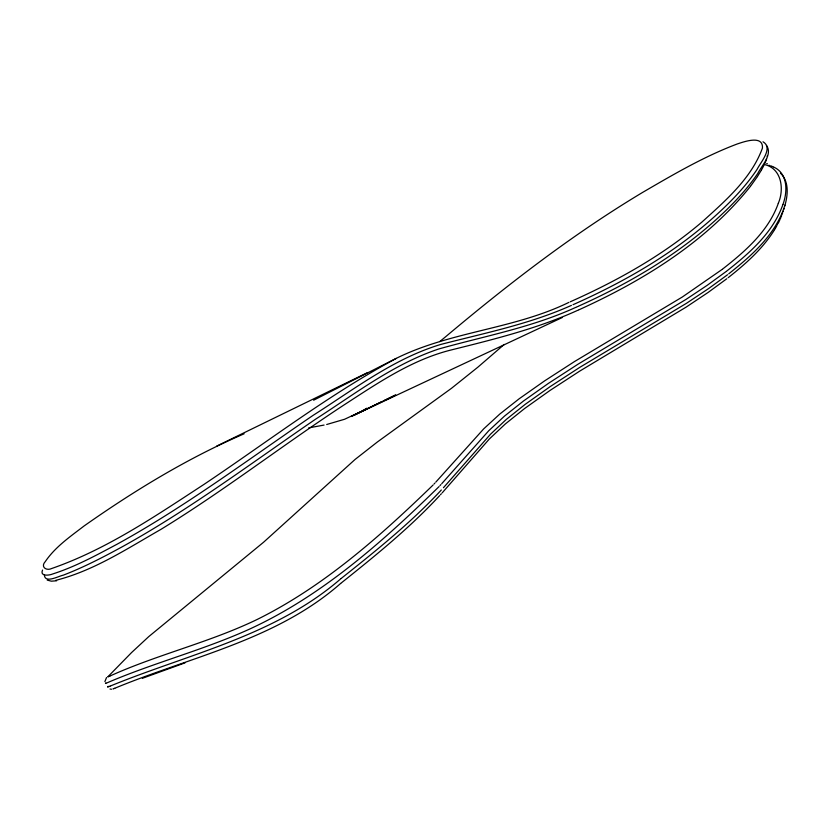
<?xml version="1.0" encoding="UTF-8"?>
<svg xmlns="http://www.w3.org/2000/svg" width="829" height="829" viewBox="0 0 829 829"><rect width="100%" height="100%" fill="white"/><g stroke="black" fill="none" stroke-linecap="round" stroke-linejoin="round"><path stroke-width="1.24" d="M105.459 683.428L105.801 682.878M767.353 155.562L767.219 156.422M104.889 681.604L106.526 677.542M107.853 676.816L131.583 652.547L148.764 636.599L263.56 542.249L355.081 459.442L377.34 442.012L451.484 388.304L477.836 367.206L504.219 344.439M44.372 574.994C44.88 583.803 58.59 576.072 63.294 575.16C83.76 567.295 103.252 557.15 122.464 546.653C189.986 509.255 251.829 462.82 315.393 419.298C355.154 393.806 393.537 364.014 438.862 348.947C484.737 336.077 532.073 327.382 575.678 307.424M784.908 205.136C776.017 234.327 751.862 255.446 728.743 273.819M784.659 206.234C787.83 195.862 789.27 182.691 781.332 174.017M784.079 208.504L783.809 209.436M766.607 158.909L766.39 159.572M783.239 211.281L783.032 211.892M778.307 203.281C784.41 189.136 781.706 168.411 764.493 164.567M782.939 204.452C787.695 191.831 787.913 173.634 773.996 167.22M778.276 203.395C768.452 231.26 745.105 251.436 722.494 269.145M782.897 204.566C772.98 232.742 749.437 253.208 726.608 271.156M782.555 213.281L782.224 214.203M766.162 160.235L765.633 161.614M42.538 570.051C39.637 576.663 49.274 575.461 52.755 573.948C75.356 566.735 96.309 555.264 117.169 544.156C185.779 506.395 248.534 459.276 313.165 415.319C354.066 389.34 393.62 358.636 440.634 344.481C484.675 333.061 529.679 324.129 571.419 305.383M781.685 215.592L781.312 216.514M780.928 217.447L780.535 218.369M765.343 162.308L764.711 163.748M780.12 219.302L779.643 220.338M779.395 220.856L778.897 221.892M764.006 165.22L764.369 164.484M778.638 222.41L778.11 223.447M763.592 166.049L761.519 169.883M777.281 225.001L777.561 224.483M776.711 226.037L775.519 228.12M761.271 170.318L757.354 176.629M775.219 228.638L774.587 229.674M774.265 230.193C762.431 249.052 745.52 264.036 728.163 277.694M757.032 177.105L750.763 185.924M750.483 186.297C705.852 242.182 643.221 280.585 578.818 309.859M442.147 492.903L489.369 438.955L505.348 423.94L524.612 408.521L549.928 390.511L579.637 371.164L686.163 307.103L708.142 292.43L726.836 278.731M443.442 487.711L490.561 434.168L506.312 419.412L525.275 404.283L550.249 386.563L579.647 367.444L686.422 303.331L708.66 288.533L727.572 274.72M441.318 493.804L440.479 494.726M441.764 483.659L488.747 430.738L504.498 416.096L523.482 401.008L548.487 383.33L577.917 364.252L685.956 299.445L707.22 285.29L726.204 271.466M439.629 495.638C409.661 528.021 375.216 555.844 340.812 583.315M440.873 484.623L439.971 485.597M441.349 489.98C410.966 522.674 376.076 550.736 341.206 578.435M435.805 482.126L483.701 428.873L499.783 414.065L519.182 398.77L544.622 380.874L574.435 361.599L682.319 297.01L722.152 269.415M439.069 486.571C382.387 542.031 321.393 596.362 248.534 629.574C202.058 650.537 152.36 663.159 105.625 683.469M434.904 483.079L434.002 484.043M113.397 688.526L113.055 688.93L114.765 688.267M433.09 485.017C380.262 536.218 323.88 586.352 257.487 619.304C210.017 642.288 158.194 654.247 110.195 675.915M108.226 686.267L107.583 687.106L109.998 686.174M439.712 341.621L445.173 337.123C507.659 284.596 572.497 234.431 642.61 192.411C673.221 174.587 704.008 156.463 737.261 143.966C744.245 141.666 763.302 134.795 762.452 148.049C751.416 178.401 725.562 200.67 702.236 221.789C662.92 255.384 617.336 280.813 570.259 301.797M340.626 583.461C276.534 639.864 191.437 656.464 114.837 688.236M341.009 578.59C275.218 635.75 188.67 653.905 110.184 686.08M365.869 408.77L366.801 408.2M365.392 409.049L364.459 409.599M363.993 409.868L361.206 411.453M360.739 411.702L344.595 419.256L326.699 424.5M396.221 358.397C328.553 394.884 267.384 441.961 203.644 484.623C155.292 516.156 106.651 549.399 51.771 568.476C46.507 571.181 40.134 566.953 45.357 561.492C55.305 546.86 70.247 536.612 84.102 525.959C134.464 490.55 187.509 458.25 244.109 433.805M313.642 400.2L398.065 357.465C452.271 331.227 514.591 328.926 568.881 302.388M367.216 372.76L216.701 446.095M354.822 414.801L395.682 394.977L384.293 400.49M382.014 401.599L351.237 416.49L562.197 317.559M109.936 676.029L108.039 676.837M577.668 310.367L578.238 310.108M578.217 306.305C629.988 283.083 679.676 253.798 721.261 214.887C734.681 202.328 747.333 188.794 757.696 173.572C761.81 165.458 772.908 154.474 766.483 145.407M577.088 310.616C536.995 328.678 494.167 339.268 451.65 349.848C412.22 359.527 378.231 382.76 344.646 404.542C282.658 445.1 224.099 490.716 160.878 529.399C127.22 548.622 93.667 570.808 55.719 580.341M577.647 306.554L576.238 307.176M573.015 304.699C622.931 282.513 671.075 255.104 712.09 218.732C728.784 203.944 744.649 187.893 757.126 169.313C760.711 162.038 773.571 147.997 763.012 141.78M142.36 678.319L185.022 662.868M324.066 425.07L308.689 427.878M56.652 580.787L51.346 581.181L47.232 580.113M111.552 689.262L110.029 689.034M768.897 165.23L769.457 165.396M766.711 163.531L767.395 163.748M770.576 165.769L771.768 166.225M772.234 166.411L773.561 167.002M780.524 173.199L781.073 173.748"/></g></svg>
